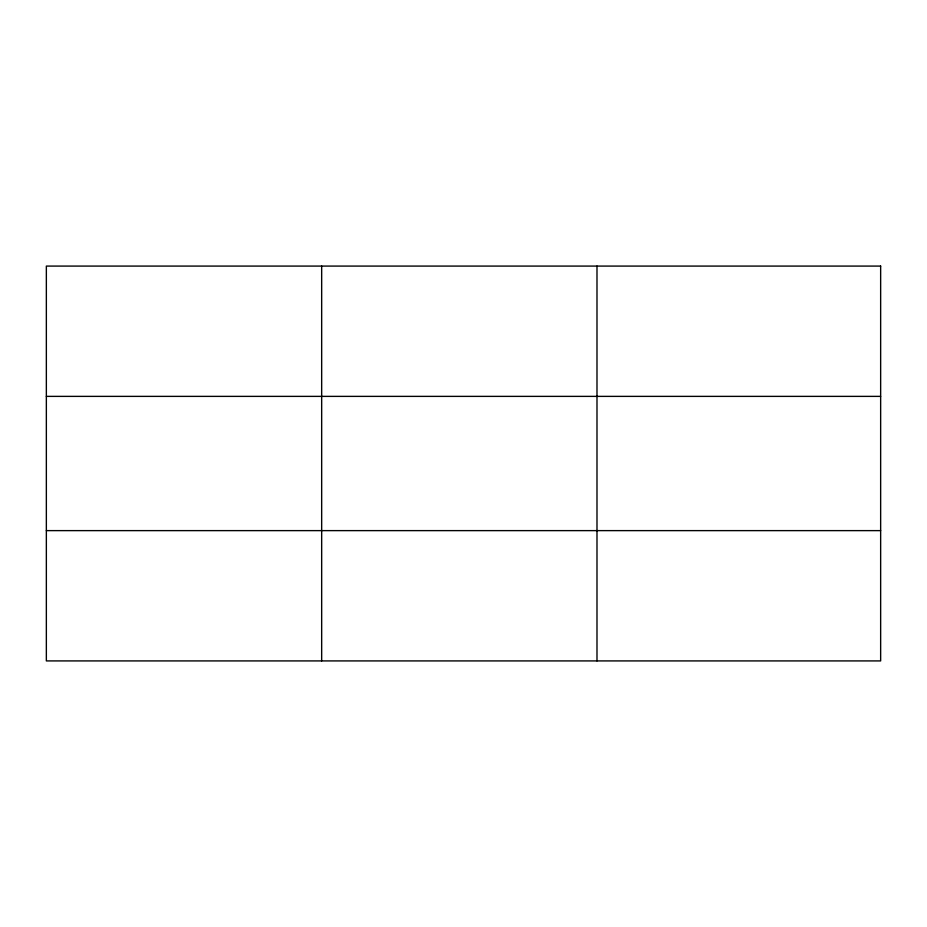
<?xml version="1.0" encoding="UTF-8"?>
<svg xmlns="http://www.w3.org/2000/svg" width="927" height="927" viewBox="0 0 927 927"><rect width="100%" height="100%" fill="white"/><g stroke="black" fill="none" stroke-linecap="round" stroke-linejoin="round"><path stroke-width="1.39" d="M321.669 660.916L321.669 266.084M596.988 660.916L596.988 266.084M46.35 396.374L880.65 396.374M46.35 530.626L880.65 530.626M880.65 266.084L46.35 266.084L46.35 660.916L880.65 660.916L880.65 266.084"/></g></svg>
